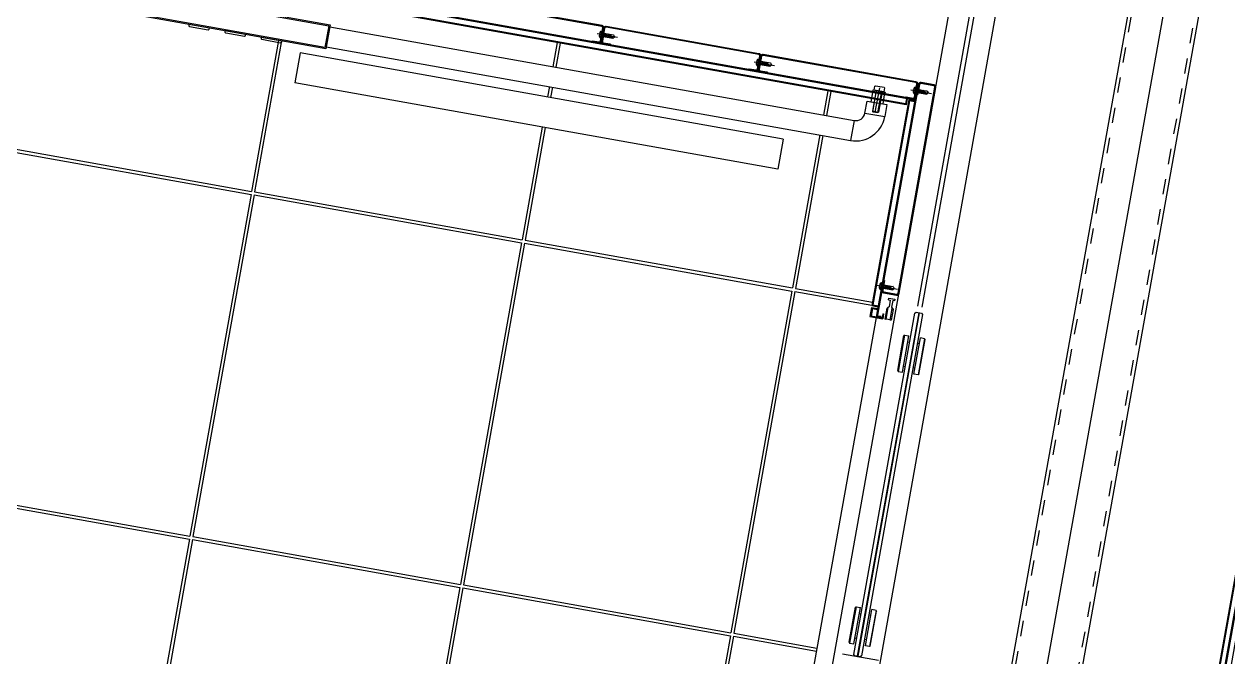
# Model space of a CAD drawing. Header units: centimetres. Extents: x 139057 to 200038, y 34824 to 80516.
# Drawn here: x 172996.3 to 173192.6, y 78427.6 to 78530.8 of the extents above; entities that cross this region are included whole.
import ezdxf

# ---------------------------------------------------------------- set-up
doc = ezdxf.new("R2010")
doc.units = ezdxf.units.CM
doc.header["$LTSCALE"] = 100
doc.linetypes.add('HIDDEN', pattern=[0.5, 0.25, -0.25])
doc.layers.get('0').update_dxf_attribs({"lineweight": 0})
doc.layers.add('CR_RILIEVO PARATIA', color=5, linetype='Continuous')
doc.layers.add('M-ASC', color=5, linetype='Continuous')

# ---------------------------------------------------------------- blocks, each defined once
blk = doc.blocks.new('A$C5FE15F62')
for p, q in [((0, 8.3), (19.6, 8.3)), ((0, 1.7), (19.6, 1.7)), ((0.8, 1.7), (0.8, 8.3)), ((20.9, 7), (18, 10)), ((20.9, 3), (18, 0)), ((31.9, 7), (20.9, 7)), ((31.9, 3), (20.9, 3)), ((31.9, 10), (31.9, 7)), ((31.9, 0), (31.9, 3))]:
    blk.add_line(p, q)
for points in [[(18, 10), (0, 10), (0, 8.3)], [(0, 1.7), (0, 0), (18, 0)], [(31.9, 0), (35, 0), (35, 10), (31.9, 10)]]:
    blk.add_lwpolyline(points)
blk = doc.blocks.new('VITE autoforante_M5x20')
for p, q in [((-7.7, 0), (26.4, 0)), ((-3.5, 2.6), (-3.5, -2.6)), ((0, 2.6), (18.9, 2.6)), ((5.3, -2.6), (4, 0.3)), ((7.6, -2.6), (5.3, 2.6)), ((9.8, -2.6), (7.6, 2.6)), ((12.1, -2.6), (9.8, 2.6)), ((12.1, -2.6), (9.8, 2.6)), ((14.4, -2.6), (12.1, 2.6)), ((16.7, -2.6), (14.4, 2.6)), ((18.9, 2.6), (14.9, 1.4)), ((18.9, 2.6), (21, 0)), ((0, -2.6), (18.9, -2.6)), ((18.9, -2.6), (16, -1.2)), ((18.9, -2.6), (21, 0))]:
    blk.add_line(p, q)
blk.add_lwpolyline([(0, 6.1), (0, -6.1), (-0.9, -6.1), (-0.9, 6.1)], close=True)
for centre, start, end in [((-0.2, 2), 102.01, 169.0652), ((-0.2, -2), 190.9348, 257.99)]:
    blk.add_arc(centre, 3.36, start, end)
blk = doc.blocks.new('5931_M10x35')
for p, q in [((35, 0), (-5.25, 0)), ((0, 5), (34.4, 5)), ((35, 4.4), (0, 4.4)), ((34.4, 5), (35, 4.4)), ((34.4, 5), (34.4, -5)), ((35, 4.4), (35, -4.4)), ((35, -4.4), (0, -4.4)), ((0, -5), (34.4, -5)), ((35, -4.4), (34.4, -5))]:
    blk.add_line(p, q)
blk.add_lwpolyline([(0, -8), (0, 8), (-6.5, 8), (-7.5, 7), (-7.5, -7), (-6.5, -8)], close=True)
blk = doc.blocks.new('6666666666666')
for p, q in [((-2.5, -1143.5), (-2.5, -1586.5)), ((2.5, -1143.5), (2.5, -1586.5)), ((568.5, -1143.5), (568.5, -1586.5)), ((573.5, -1143.5), (573.5, -1586.5)), ((-2.5, -1586.5), (-568.5, -1586.5)), ((568.5, -1586.5), (2.5, -1586.5)), ((823.5, -1586.5), (573.5, -1586.5)), ((910, -2625), (910, -1585)), ((911.5, -2625), (911.5, -1585)), ((-2.5, -1591.5), (-568.5, -1591.5)), ((-2.5, -1591.5), (-2.5, -2034.5)), ((2.5, -1591.5), (2.5, -2034.5)), ((568.5, -1591.5), (2.5, -1591.5)), ((568.5, -1591.5), (568.5, -2034.5)), ((820.9, -1591.5), (573.5, -1591.5)), ((573.5, -1591.5), (573.5, -2034.5)), ((760, -2425), (760, -1625)), ((810, -1625), (760, -1625)), ((810, -2425), (810, -1625)), ((827, -1665), (827, -2533.5)), ((860, -1665), (860, -2533.5)), ((-2.5, -2039.5), (-760, -2039.5)), ((-2.5, -2034.5), (-568.5, -2034.5)), ((-2.5, -2039.5), (-2.5, -2482.5)), ((568.5, -2034.5), (2.5, -2034.5)), ((2.5, -2039.5), (2.5, -2482.5)), ((568.5, -2039.5), (2.5, -2039.5)), ((568.5, -2039.5), (568.5, -2482.5)), ((760, -2034.5), (573.5, -2034.5)), ((760, -2039.5), (573.5, -2039.5)), ((573.5, -2039.5), (573.5, -2482.5)), ((827, -2034.5), (810, -2034.5)), ((827, -2039.5), (810, -2039.5)), ((900, -2034.5), (860, -2034.5)), ((900, -2039.5), (860, -2039.5)), ((913, -2090), (911.5, -2090)), ((913, -2120), (911.5, -2120)), ((913, -2350), (911.5, -2350)), ((913, -2380), (911.5, -2380)), ((810, -2425), (760, -2425)), ((-2.5, -2487.5), (-827, -2487.5)), ((-2.5, -2482.5), (-568.5, -2482.5)), ((-2.5, -2487.5), (-2.5, -2625)), ((568.5, -2482.5), (2.5, -2482.5)), ((2.5, -2487.5), (2.5, -2625)), ((568.5, -2487.5), (2.5, -2487.5)), ((568.5, -2487.5), (568.5, -2615)), ((827, -2482.5), (573.5, -2482.5)), ((827, -2487.5), (573.5, -2487.5)), ((573.5, -2487.5), (573.5, -2615)), ((900, -2482.5), (860, -2482.5)), ((900, -2487.5), (860, -2487.5)), ((860, -2533.5), (827, -2533.5)), ((875, -2548.5), (895, -2548.5)), ((875, -2548.5), (875, -2581.5)), ((895, -2548.5), (895, -2581.5)), ((895, -2581.5), (875, -2581.5)), ((913, -2610), (911.5, -2610)), ((550, -2625), (-550, -2625)), ((551.5, -2633), (551.5, -2625)), ((553, -2633), (553, -2627.5)), ((935, -2625), (554, -2625)), ((935, -2626.5), (554, -2626.5)), ((612, -2628), (612, -2626.5)), ((907.5, -2625), (909, -2625)), ((920, -2626.5), (920, -2628)), ((935, -2626.5), (935, -2625)), ((551.5, -2633), (553, -2633)), ((-1130, -2655), (1130, -2655)), ((0, -2727.5), (0, -2667.5)), ((21, -2675), (20, -2676)), ((20, -2676), (20, -2683)), ((80, -2676), (20, -2676)), ((20, -2683), (80, -2683)), ((21, -2675), (79, -2675)), ((30, -2683), (30, -2686.1)), ((70, -2683), (70, -2686.1)), ((80, -2676), (79, -2675)), ((80, -2676), (80, -2683)), ((471, -2675), (470, -2676)), ((470, -2676), (470, -2683)), ((530, -2676), (470, -2676)), ((470, -2683), (530, -2683)), ((471, -2675), (529, -2675)), ((480, -2683), (480, -2686.1)), ((520, -2683), (520, -2686.1)), ((530, -2676), (529, -2675)), ((530, -2676), (530, -2683)), ((580, -2688.8), (1130, -2688.8)), ((570, -2692.1), (1, -2692.1)), ((570, -2692.9), (1, -2692.9)), ((20, -2702), (80, -2702)), ((20, -2709), (20, -2702)), ((30, -2702), (30, -2698.9)), ((70, -2702), (70, -2698.9)), ((80, -2709), (80, -2702)), ((470, -2702), (530, -2702)), ((470, -2709), (470, -2702)), ((480, -2702), (480, -2698.9)), ((520, -2702), (520, -2698.9)), ((530, -2709), (530, -2702)), ((580, -2696.3), (1130, -2696.3)), ((21, -2710), (20, -2709)), ((80, -2709), (20, -2709)), ((21, -2710), (79, -2710)), ((80, -2709), (79, -2710)), ((471, -2710), (470, -2709)), ((530, -2709), (470, -2709)), ((471, -2710), (529, -2710)), ((530, -2709), (529, -2710)), ((1130, -2730), (-1130, -2730))]:
    blk.add_line(p, q)
at = {"linetype": 'Continuous'}
for p, q in [((900, -2612.5), (900, -1588)), ((901.5, -2611), (901.5, -1589.5)), ((565, -2615), (550, -2615)), ((550, -2615), (550, -2636.2)), ((563.5, -2616.5), (551.5, -2616.5)), ((551.5, -2616.5), (551.5, -2634.7)), ((563.5, -2616.5), (563.5, -2625)), ((565, -2615), (565, -2625)), ((568, -2615), (568, -2625)), ((909, -2615), (568, -2615)), ((569.5, -2616.5), (569.5, -2625)), ((907.5, -2616.5), (569.5, -2616.5)), ((910, -2612.5), (900, -2612.5)), ((910, -2611), (901.5, -2611)), ((907.5, -2625), (907.5, -2616.5)), ((909, -2625), (909, -2615)), ((558, -2636.2), (550, -2636.2)), ((558, -2634.7), (551.5, -2634.7)), ((558, -2634.7), (558, -2636.2))]:
    blk.add_line(p, q, dxfattribs=at)
for points in [[(823.5, -1665), (823.5, -1065), (863.5, -1065), (863.5, -1665)], [(825.5, -1663), (825.5, -1067), (861.5, -1067), (861.5, -1663)], [(910, -2555), (895, -2555), (895, -2575), (910, -2575)], [(914.5, -2555), (914.5, -2575), (912, -2575), (912, -2555)], [(1, -2696.9), (1, -2688.1), (3, -2686.1), (568, -2686.1), (570, -2688.1), (570, -2696.9), (568, -2698.9), (3, -2698.9)]]:
    blk.add_lwpolyline(points, close=True)
for points in [[(823.5, -1472), (823.5, -1438), (822, -1438, 0.414214), (820.5, -1439.5), (820.5, -1470.5, 0.414214), (822, -1472)], [(823.5, -1532), (823.5, -1498), (822, -1498, 0.414214), (820.5, -1499.5), (820.5, -1530.5, 0.414214), (822, -1532)], [(823.5, -1592), (823.5, -1558), (822, -1558, 0.414214), (820.5, -1559.5), (820.5, -1590.5, 0.414214), (822, -1592)]]:
    blk.add_lwpolyline(points, format="xyb", close=True)
for points in [[(911.5, -2090), (911.5, -2101.5, 0.414214), (915, -2105), (936.5, -2105, 0.414214), (940, -2101.5), (940, -1848.5, 0.414214), (936.5, -1845), (915, -1845, 0.414214), (911.5, -1848.5), (911.5, -1860)], [(913, -2090), (913, -2101.5, 0.414214), (915, -2103.5), (936.5, -2103.5, 0.414214), (938.5, -2101.5), (938.5, -1848.5, 0.414214), (936.5, -1846.5), (915, -1846.5, 0.414214), (913, -1848.5), (913, -1860)], [(911.5, -2350), (911.5, -2361.5, 0.414214), (915, -2365), (936.5, -2365, 0.414214), (940, -2361.5), (940, -2108.5, 0.414214), (936.5, -2105), (915, -2105, 0.414214), (911.5, -2108.5), (911.5, -2120)], [(913, -2350), (913, -2361.5, 0.414214), (915, -2363.5), (936.5, -2363.5, 0.414214), (938.5, -2361.5), (938.5, -2108.5, 0.414214), (936.5, -2106.5), (915, -2106.5, 0.414214), (913, -2108.5), (913, -2120)], [(911.5, -2610), (911.5, -2621.5, 0.414214), (915, -2625), (936.5, -2625, 0.414214), (940, -2621.5), (940, -2368.5, 0.414214), (936.5, -2365), (915, -2365, 0.414214), (911.5, -2368.5), (911.5, -2380)], [(913, -2610), (913, -2621.5, 0.414214), (915, -2623.5), (936.5, -2623.5, 0.414214), (938.5, -2621.5), (938.5, -2368.5, 0.414214), (936.5, -2366.5), (915, -2366.5, 0.414214), (913, -2368.5), (913, -2380)], [(612, -2626.5), (595.5, -2626.5, 0.414214), (592, -2630), (592, -2651.5, 0.414214), (595.5, -2655), (936.5, -2655, 0.414214), (940, -2651.5), (940, -2630, 0.414214), (936.5, -2626.5), (920, -2626.5)], [(612, -2628), (595.5, -2628, 0.414214), (593.5, -2630), (593.5, -2651.5, 0.414214), (595.5, -2653.5), (936.5, -2653.5, 0.414214), (938.5, -2651.5), (938.5, -2630, 0.414214), (936.5, -2628), (920, -2628)]]:
    blk.add_lwpolyline(points, format="xyb")
for centre, radius, start, end in [((875, -2533.5), 48, 180, 270), ((875, -2533.5), 15, 180, 270), ((554, -2627.5), 2.5, 90, 180), ((554, -2627.5), 1, 90, 180)]:
    blk.add_arc(centre, radius, start, end)
at = {"linetype": 'Continuous', "rotation": 270}
for p in [(925.7, -2103.5), (925.7, -2363.5), (602, -2625), (925.7, -2623.5)]:
    blk.add_blockref('VITE autoforante_M5x20', p, dxfattribs=at)
at = {"xscale": -1}
blk.add_blockref('5931_M10x35', (914.5, -2565), dxfattribs=at)
at = {"extrusion": (0, 0, -1), "zscale": -0.9999999999999999, "rotation": 180}
blk.add_blockref('A$C5FE15F62', (-550, -2640), dxfattribs=at)
blk = doc.blocks.new('A$C2A0E5694')
for p, q in [((-2824.4, -3063.6), (-160.4, -3063.6)), ((-3149.4, -3120.6), (-10.4, -3120.6)), ((-2824.4, -3177.6), (-160.4, -3177.6)), ((-3444.4, -3406.1), (4245.6, -3406.1)), ((-3444.4, -3407.6), (4245.6, -3407.6))]:
    blk.add_line(p, q)
at = {"linetype": 'HIDDEN'}
for p, q in [((-2824.4, -3069.6), (-160.4, -3069.6)), ((-2824.4, -3171.6), (-160.4, -3171.6))]:
    blk.add_line(p, q, dxfattribs=at)
blk.add_lwpolyline([(-3444.4, -3414.6), (-3444.4, -3399.1), (-3443.4, -3398.1), (4244.6, -3398.1), (4245.6, -3399.1), (4245.6, -3414.6), (4244.6, -3415.6), (-3443.4, -3415.6)], close=True)
blk.add_blockref('6666666666666', (-1554.7, -121))

msp = doc.modelspace()

# ---------------------------------------------------------------- hatches: boundary and pattern name
at = {"layer": 'CR_RILIEVO PARATIA'}
h = msp.add_hatch(dxfattribs=at)
h.set_pattern_fill('ANSI31', color=256, scale=10, angle=150.66, style=0)
h.set_pattern_definition([(195.66, (4104738.345, -384253.99), (8.57022335, -30.57145354), [])])
h.paths.add_polyline_path([(174413, 69454.12), (174443.24, 69528.19), (171766.46, 70620.92), (171661.18, 71301.4), (172674.52, 75079.32), (173430.46, 79311.01), (177868.94, 77361.24), (178171, 77229.98), (178202.89, 77303.35), (177900.97, 77434.55), (173369.58, 79425.13), (172596.37, 75096.74), (171579.54, 71305.84), (171694.32, 70563.96)])

# ---------------------------------------------------------------- linework, layer by layer
at = {"layer": 'CR_RILIEVO PARATIA', "elevation": 0}
msp.add_lwpolyline([(174413, 69454.12), (174443.24, 69528.19), (171766.46, 70620.92), (171661.18, 71301.4), (172674.52, 75079.32), (173430.46, 79311.01), (177868.94, 77361.24), (178171, 77229.98), (178202.89, 77303.35), (177900.97, 77434.55), (173369.58, 79425.13), (172596.37, 75096.74), (171579.54, 71305.84), (171694.32, 70563.96)], close=True, dxfattribs=at)

# ---------------------------------------------------------------- block references
at = {"layer": 'M-ASC', "xscale": 0.1, "yscale": 0.1, "zscale": 0.1, "rotation": 79.87167101770514}
msp.add_blockref('A$C2A0E5694', (172882.55, 78630.15, 0), dxfattribs=at)

doc.saveas('drawing.dxf')
